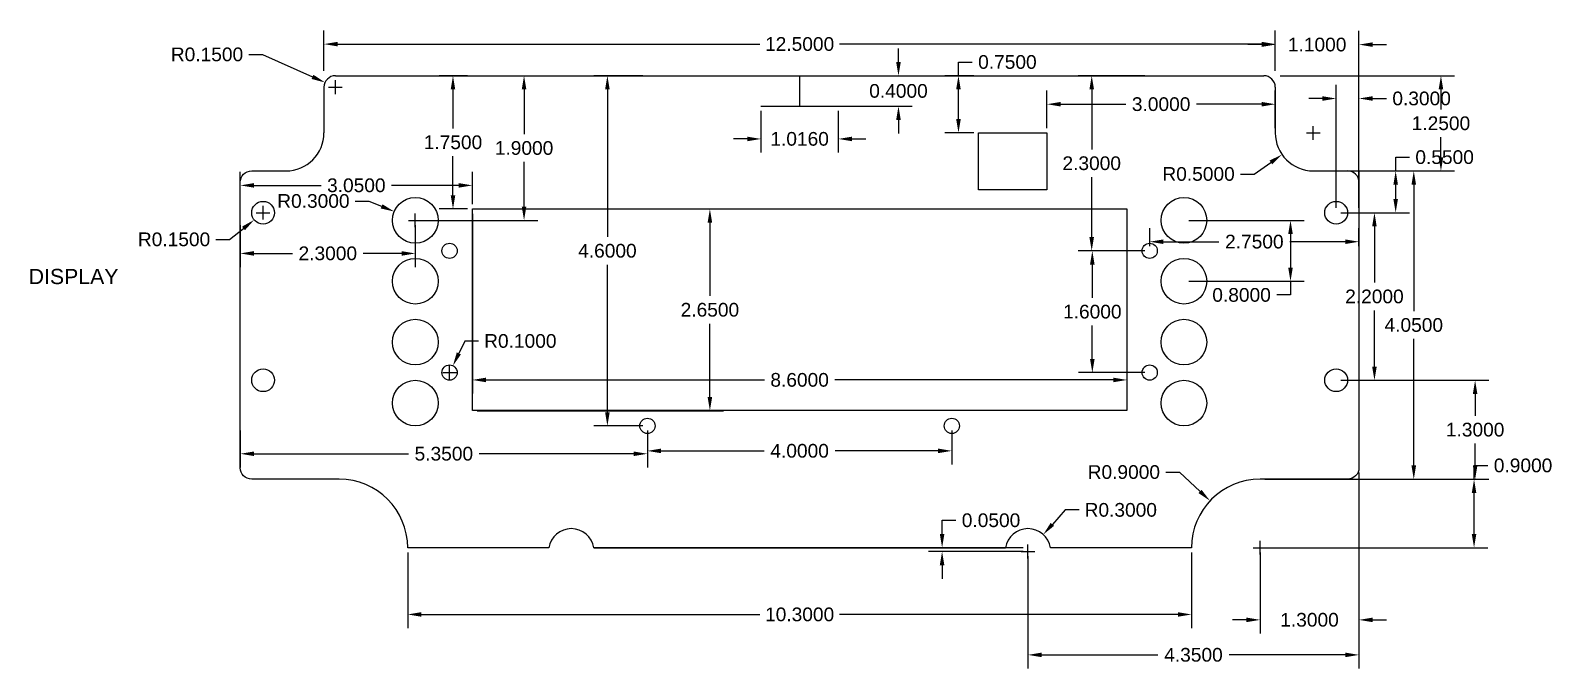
# Model space of a CAD drawing. Header units: inches. Extents: x 4.2 to 70.2, y 12.2 to 51.1.
# Drawn here: x 4.25 to 24.24, y 42.75 to 51.13 of the extents above; entities that cross this region are included whole.
import ezdxf

# ---------------------------------------------------------------- set-up
doc = ezdxf.new("R2010")
doc.units = ezdxf.units.IN
doc.header["$MEASUREMENT"] = 0
doc.styles.get("Standard").update_dxf_attribs({"font": 'arial.ttf'})
doc.dimstyles.get("Standard").update_dxf_attribs({"dimtxt": 0.18, "dimasz": 0.18, "dimexe": 0.18, "dimexo": 0.0625, "dimgap": 0.09, "dimtad": 0, "dimtih": 1, "dimtoh": 1, "dimdec": 4, "dimzin": 0, "dimdsep": 46, "dimtxsty": 'Standard', "dimcen": 0.09, "dimadec": 0, "dimazin": 0, "dimtfac": 1, "dimtdec": 4, "dimtofl": 0, "dimtmove": 0, "dimatfit": 3, "dimfxl": 1, "dimtolj": 1, "dimtzin": 0, "dimarcsym": 0})

# ---------------------------------------------------------------- blocks, each defined once
blk = doc.blocks.new('*D1')
at = {"color": 0, "lineweight": -2, "transparency": 16777216}
for p, q in [((8.105, 50.6), (8.105, 51.133)), ((20.605, 50.6), (20.605, 51.133)), ((8.285, 50.953), (13.83, 50.953)), ((20.425, 50.953), (14.88, 50.953))]:
    blk.add_line(p, q, dxfattribs=at)
at = {"color": 0, "transparency": 16777216}
for points in [[(8.285, 50.983), (8.285, 50.923), (8.105, 50.953)], [(20.425, 50.983), (20.425, 50.923), (20.605, 50.953)]]:
    blk.add_solid(points, dxfattribs=at)
at = {"layer": 'Defpoints', "color": 0, "transparency": 16777216}
for p in [(8.105, 50.953), (8.105, 50.537), (20.605, 50.537)]:
    blk.add_point(p, dxfattribs=at)
at = {"color": 0, "transparency": 16777216, "insert": (14.355, 50.953), "char_height": 0.18, "attachment_point": 5}
blk.add_mtext('\\A1;12.5000', dxfattribs=at)
blk = doc.blocks.new('*D2')
at = {"color": 0, "lineweight": -2, "transparency": 16777216}
for p, q in [((20.605, 50.6), (20.605, 51.126)), ((21.705, 49.35), (21.705, 51.126)), ((20.425, 50.946), (20.245, 50.946)), ((21.885, 50.946), (22.065, 50.946))]:
    blk.add_line(p, q, dxfattribs=at)
at = {"color": 0, "transparency": 16777216}
for points in [[(20.425, 50.976), (20.425, 50.916), (20.605, 50.946)], [(21.885, 50.976), (21.885, 50.916), (21.705, 50.946)]]:
    blk.add_solid(points, dxfattribs=at)
at = {"layer": 'Defpoints', "color": 0, "transparency": 16777216}
for p in [(20.605, 50.946), (20.605, 50.537), (21.705, 49.287)]:
    blk.add_point(p, dxfattribs=at)
at = {"color": 0, "transparency": 16777216, "insert": (21.155, 50.946), "char_height": 0.18, "attachment_point": 5}
blk.add_mtext('\\A1;1.1000', dxfattribs=at)
blk = doc.blocks.new('*D3')
at = {"color": 0, "lineweight": -2, "transparency": 16777216}
for p, q in [((21.768, 49.287), (22.605, 49.287)), ((22.425, 49.107), (22.425, 47.444)), ((22.425, 45.417), (22.425, 47.08)), ((21.768, 45.237), (22.605, 45.237))]:
    blk.add_line(p, q, dxfattribs=at)
at = {"color": 0, "transparency": 16777216}
for points in [[(22.395, 49.107), (22.455, 49.107), (22.425, 49.287)], [(22.395, 45.417), (22.455, 45.417), (22.425, 45.237)]]:
    blk.add_solid(points, dxfattribs=at)
at = {"layer": 'Defpoints', "color": 0, "transparency": 16777216}
for p in [(21.705, 49.287), (21.705, 45.237), (22.425, 45.237)]:
    blk.add_point(p, dxfattribs=at)
at = {"color": 0, "transparency": 16777216, "insert": (22.425, 47.262), "char_height": 0.18, "attachment_point": 5}
blk.add_mtext('\\A1;4.0500', dxfattribs=at)
blk = doc.blocks.new('*D4')
at = {"color": 0, "lineweight": -2, "transparency": 16777216}
for p, q in [((20.668, 50.537), (22.962, 50.537)), ((22.782, 50.357), (22.782, 50.094)), ((22.782, 49.467), (22.782, 49.73)), ((21.768, 49.287), (22.962, 49.287))]:
    blk.add_line(p, q, dxfattribs=at)
at = {"color": 0, "transparency": 16777216}
for points in [[(22.752, 50.357), (22.812, 50.357), (22.782, 50.537)], [(22.752, 49.467), (22.812, 49.467), (22.782, 49.287)]]:
    blk.add_solid(points, dxfattribs=at)
at = {"layer": 'Defpoints', "color": 0, "transparency": 16777216}
for p in [(20.605, 50.537), (21.705, 49.287), (22.782, 49.287)]:
    blk.add_point(p, dxfattribs=at)
at = {"color": 0, "transparency": 16777216, "insert": (22.782, 49.912), "char_height": 0.18, "attachment_point": 5}
blk.add_mtext('\\A1;1.2500', dxfattribs=at)
blk = doc.blocks.new('*D5')
at = {"color": 0, "lineweight": -2, "transparency": 16777216}
for p, q in [((21.015, 49.787), (21.195, 49.787)), ((21.105, 49.697), (21.105, 49.877)), ((20.327, 49.246), (20.547, 49.399)), ((20.147, 49.246), (20.327, 49.246))]:
    blk.add_line(p, q, dxfattribs=at)
at = {"color": 0, "transparency": 16777216}
blk.add_solid([(20.53, 49.424), (20.564, 49.374), (20.695, 49.502)], dxfattribs=at)
at = {"layer": 'Defpoints', "color": 0, "transparency": 16777216}
for p in [(21.105, 49.787), (20.695, 49.502)]:
    blk.add_point(p, dxfattribs=at)
at = {"color": 0, "transparency": 16777216, "insert": (19.597, 49.246), "char_height": 0.18, "attachment_point": 5}
blk.add_mtext('\\A1;R0.5000', dxfattribs=at)
blk = doc.blocks.new('*D6')
at = {"color": 0, "lineweight": -2, "transparency": 16777216}
for p, q in [((21.405, 48.8), (21.405, 50.418)), ((21.705, 48.8), (21.705, 50.418)), ((21.225, 50.238), (21.045, 50.238)), ((21.885, 50.238), (22.065, 50.238))]:
    blk.add_line(p, q, dxfattribs=at)
at = {"color": 0, "transparency": 16777216}
for points in [[(21.225, 50.268), (21.225, 50.208), (21.405, 50.238)], [(21.885, 50.268), (21.885, 50.208), (21.705, 50.238)]]:
    blk.add_solid(points, dxfattribs=at)
at = {"layer": 'Defpoints', "color": 0, "transparency": 16777216}
for p in [(21.705, 50.238), (21.405, 48.737), (21.705, 48.737)]:
    blk.add_point(p, dxfattribs=at)
at = {"color": 0, "transparency": 16777216, "insert": (22.528, 50.238), "char_height": 0.18, "attachment_point": 5}
blk.add_mtext('\\A1;0.3000', dxfattribs=at)
blk = doc.blocks.new('*D7')
at = {"color": 0, "lineweight": -2, "transparency": 16777216}
for p, q in [((22.187, 49.287), (22.187, 49.467)), ((22.187, 49.467), (22.367, 49.467)), ((21.468, 49.287), (22.367, 49.287)), ((22.187, 48.917), (22.187, 49.107)), ((21.468, 48.737), (22.367, 48.737))]:
    blk.add_line(p, q, dxfattribs=at)
at = {"color": 0, "transparency": 16777216}
for points in [[(22.157, 49.107), (22.217, 49.107), (22.187, 49.287)], [(22.157, 48.917), (22.217, 48.917), (22.187, 48.737)]]:
    blk.add_solid(points, dxfattribs=at)
at = {"layer": 'Defpoints', "color": 0, "transparency": 16777216}
for p in [(21.405, 49.287), (22.187, 49.287), (21.405, 48.737)]:
    blk.add_point(p, dxfattribs=at)
at = {"color": 0, "transparency": 16777216, "insert": (22.83, 49.467), "char_height": 0.18, "attachment_point": 5}
blk.add_mtext('\\A1;0.5500', dxfattribs=at)
blk = doc.blocks.new('*D8')
at = {"color": 0, "lineweight": -2, "transparency": 16777216}
for p, q in [((21.468, 46.537), (23.411, 46.537)), ((23.231, 46.357), (23.231, 46.069)), ((23.231, 45.417), (23.231, 45.705)), ((21.468, 45.237), (23.411, 45.237))]:
    blk.add_line(p, q, dxfattribs=at)
at = {"color": 0, "transparency": 16777216}
for points in [[(23.201, 46.357), (23.261, 46.357), (23.231, 46.537)], [(23.201, 45.417), (23.261, 45.417), (23.231, 45.237)]]:
    blk.add_solid(points, dxfattribs=at)
at = {"layer": 'Defpoints', "color": 0, "transparency": 16777216}
for p in [(21.405, 46.537), (21.405, 45.237), (23.231, 45.237)]:
    blk.add_point(p, dxfattribs=at)
at = {"color": 0, "transparency": 16777216, "insert": (23.231, 45.887), "char_height": 0.18, "attachment_point": 5}
blk.add_mtext('\\A1;1.3000', dxfattribs=at)
blk = doc.blocks.new('*D9')
at = {"color": 0, "lineweight": -2, "transparency": 16777216}
for p, q in [((21.468, 48.737), (22.088, 48.737)), ((21.908, 48.557), (21.908, 47.819)), ((21.908, 46.717), (21.908, 47.455)), ((21.468, 46.537), (22.088, 46.537))]:
    blk.add_line(p, q, dxfattribs=at)
at = {"color": 0, "transparency": 16777216}
for points in [[(21.878, 48.557), (21.938, 48.557), (21.908, 48.737)], [(21.878, 46.717), (21.938, 46.717), (21.908, 46.537)]]:
    blk.add_solid(points, dxfattribs=at)
at = {"layer": 'Defpoints', "color": 0, "transparency": 16777216}
for p in [(21.405, 48.737), (21.405, 46.537), (21.908, 46.537)]:
    blk.add_point(p, dxfattribs=at)
at = {"color": 0, "transparency": 16777216, "insert": (21.908, 47.637), "char_height": 0.18, "attachment_point": 5}
blk.add_mtext('\\A1;2.2000', dxfattribs=at)
blk = doc.blocks.new('*D10')
at = {"color": 0, "lineweight": -2, "transparency": 16777216}
for p, q in [((19.468, 48.637), (20.985, 48.637)), ((20.805, 48.457), (20.805, 48.017)), ((19.468, 47.837), (20.985, 47.837)), ((20.805, 47.837), (20.805, 47.657)), ((20.805, 47.657), (20.625, 47.657))]:
    blk.add_line(p, q, dxfattribs=at)
at = {"color": 0, "transparency": 16777216}
for points in [[(20.775, 48.457), (20.835, 48.457), (20.805, 48.637)], [(20.775, 48.017), (20.835, 48.017), (20.805, 47.837)]]:
    blk.add_solid(points, dxfattribs=at)
at = {"layer": 'Defpoints', "color": 0, "transparency": 16777216}
for p in [(19.405, 48.637), (19.405, 47.837), (20.805, 47.837)]:
    blk.add_point(p, dxfattribs=at)
at = {"color": 0, "transparency": 16777216, "insert": (20.162, 47.657), "char_height": 0.18, "attachment_point": 5}
blk.add_mtext('\\A1;0.8000', dxfattribs=at)
blk = doc.blocks.new('*D11')
at = {"color": 0, "lineweight": -2, "transparency": 16777216}
for p, q in [((18.893, 48.237), (18.021, 48.237)), ((18.201, 48.057), (18.201, 47.619)), ((18.201, 46.817), (18.201, 47.255)), ((18.893, 46.637), (18.021, 46.637))]:
    blk.add_line(p, q, dxfattribs=at)
at = {"color": 0, "transparency": 16777216}
for points in [[(18.171, 48.057), (18.231, 48.057), (18.201, 48.237)], [(18.171, 46.817), (18.231, 46.817), (18.201, 46.637)]]:
    blk.add_solid(points, dxfattribs=at)
at = {"layer": 'Defpoints', "color": 0, "transparency": 16777216}
for p in [(18.201, 48.237), (18.955, 48.237), (18.955, 46.637)]:
    blk.add_point(p, dxfattribs=at)
at = {"color": 0, "transparency": 16777216, "insert": (18.201, 47.437), "char_height": 0.18, "attachment_point": 5}
blk.add_mtext('\\A1;1.6000', dxfattribs=at)
blk = doc.blocks.new('*D12')
at = {"color": 0, "lineweight": -2, "transparency": 16777216}
for p, q in [((18.893, 50.537), (18.013, 50.537)), ((18.193, 50.357), (18.193, 49.569)), ((18.193, 48.417), (18.193, 49.205)), ((18.893, 48.237), (18.013, 48.237))]:
    blk.add_line(p, q, dxfattribs=at)
at = {"color": 0, "transparency": 16777216}
for points in [[(18.163, 50.357), (18.223, 50.357), (18.193, 50.537)], [(18.163, 48.417), (18.223, 48.417), (18.193, 48.237)]]:
    blk.add_solid(points, dxfattribs=at)
at = {"layer": 'Defpoints', "color": 0, "transparency": 16777216}
for p in [(18.193, 50.537), (18.955, 50.537), (18.955, 48.237)]:
    blk.add_point(p, dxfattribs=at)
at = {"color": 0, "transparency": 16777216, "insert": (18.193, 49.387), "char_height": 0.18, "attachment_point": 5}
blk.add_mtext('\\A1;2.3000', dxfattribs=at)
blk = doc.blocks.new('*D13')
at = {"color": 0, "lineweight": -2, "transparency": 16777216}
for p, q in [((18.955, 48.3), (18.955, 48.537)), ((21.705, 48.3), (21.705, 48.537)), ((19.135, 48.357), (19.865, 48.357)), ((21.525, 48.357), (20.795, 48.357))]:
    blk.add_line(p, q, dxfattribs=at)
at = {"color": 0, "transparency": 16777216}
for points in [[(19.135, 48.387), (19.135, 48.327), (18.955, 48.357)], [(21.525, 48.387), (21.525, 48.327), (21.705, 48.357)]]:
    blk.add_solid(points, dxfattribs=at)
at = {"layer": 'Defpoints', "color": 0, "transparency": 16777216}
for p in [(18.955, 48.237), (21.705, 48.357), (21.705, 48.237)]:
    blk.add_point(p, dxfattribs=at)
at = {"color": 0, "transparency": 16777216, "insert": (20.33, 48.357), "char_height": 0.18, "attachment_point": 5}
blk.add_mtext('\\A1;2.7500', dxfattribs=at)
blk = doc.blocks.new('*D14')
at = {"color": 0, "lineweight": -2, "transparency": 16777216}
for p, q in [((9.993, 50.537), (9.62, 50.537)), ((9.8, 50.357), (9.8, 49.844)), ((9.8, 48.967), (9.8, 49.48)), ((9.993, 48.787), (9.62, 48.787))]:
    blk.add_line(p, q, dxfattribs=at)
at = {"color": 0, "transparency": 16777216}
for points in [[(9.77, 50.357), (9.83, 50.357), (9.8, 50.537)], [(9.77, 48.967), (9.83, 48.967), (9.8, 48.787)]]:
    blk.add_solid(points, dxfattribs=at)
at = {"layer": 'Defpoints', "color": 0, "transparency": 16777216}
for p in [(9.8, 50.537), (10.055, 50.537), (10.055, 48.787)]:
    blk.add_point(p, dxfattribs=at)
at = {"color": 0, "transparency": 16777216, "insert": (9.8, 49.662), "char_height": 0.18, "attachment_point": 5}
blk.add_mtext('\\A1;1.7500', dxfattribs=at)
blk = doc.blocks.new('*D15')
at = {"color": 0, "lineweight": -2, "transparency": 16777216}
for p, q in [((7.005, 48.85), (7.005, 49.277)), ((10.055, 48.85), (10.055, 49.277)), ((7.185, 49.097), (8.067, 49.097)), ((9.875, 49.097), (8.993, 49.097))]:
    blk.add_line(p, q, dxfattribs=at)
at = {"color": 0, "transparency": 16777216}
for points in [[(7.185, 49.127), (7.185, 49.067), (7.005, 49.097)], [(9.875, 49.127), (9.875, 49.067), (10.055, 49.097)]]:
    blk.add_solid(points, dxfattribs=at)
at = {"layer": 'Defpoints', "color": 0, "transparency": 16777216}
for p in [(7.005, 49.097), (7.005, 48.787), (10.055, 48.787)]:
    blk.add_point(p, dxfattribs=at)
at = {"color": 0, "transparency": 16777216, "insert": (8.53, 49.097), "char_height": 0.18, "attachment_point": 5}
blk.add_mtext('\\A1;3.0500', dxfattribs=at)
blk = doc.blocks.new('*D16')
at = {"color": 0, "lineweight": -2, "transparency": 16777216}
for p, q in [((7.117, 50.817), (7.297, 50.817)), ((7.297, 50.817), (7.954, 50.522)), ((8.165, 50.387), (8.345, 50.387)), ((8.255, 50.297), (8.255, 50.477))]:
    blk.add_line(p, q, dxfattribs=at)
at = {"color": 0, "transparency": 16777216}
blk.add_solid([(7.966, 50.55), (7.942, 50.495), (8.118, 50.449)], dxfattribs=at)
at = {"layer": 'Defpoints', "color": 0, "transparency": 16777216}
for p in [(8.118, 50.449), (8.255, 50.387)]:
    blk.add_point(p, dxfattribs=at)
at = {"color": 0, "transparency": 16777216, "insert": (6.568, 50.817), "char_height": 0.18, "attachment_point": 5}
blk.add_mtext('\\A1;R0.1500', dxfattribs=at)
blk = doc.blocks.new('*D17')
at = {"color": 0, "lineweight": -2, "transparency": 16777216}
for p, q in [((12.355, 45.875), (12.355, 45.429)), ((16.355, 45.875), (16.355, 45.429)), ((12.535, 45.609), (13.888, 45.609)), ((16.175, 45.609), (14.822, 45.609))]:
    blk.add_line(p, q, dxfattribs=at)
at = {"color": 0, "transparency": 16777216}
for points in [[(12.535, 45.639), (12.535, 45.579), (12.355, 45.609)], [(16.175, 45.639), (16.175, 45.579), (16.355, 45.609)]]:
    blk.add_solid(points, dxfattribs=at)
at = {"layer": 'Defpoints', "color": 0, "transparency": 16777216}
for p in [(12.355, 45.937), (16.355, 45.937), (16.355, 45.609)]:
    blk.add_point(p, dxfattribs=at)
at = {"color": 0, "transparency": 16777216, "insert": (14.355, 45.609), "char_height": 0.18, "attachment_point": 5}
blk.add_mtext('\\A1;4.0000', dxfattribs=at)
blk = doc.blocks.new('*D18')
at = {"color": 0, "lineweight": -2, "transparency": 16777216}
for p, q in [((12.293, 50.537), (11.649, 50.537)), ((11.829, 50.357), (11.829, 48.419)), ((11.829, 46.117), (11.829, 48.055)), ((12.293, 45.937), (11.649, 45.937))]:
    blk.add_line(p, q, dxfattribs=at)
at = {"color": 0, "transparency": 16777216}
for points in [[(11.799, 50.357), (11.859, 50.357), (11.829, 50.537)], [(11.799, 46.117), (11.859, 46.117), (11.829, 45.937)]]:
    blk.add_solid(points, dxfattribs=at)
at = {"layer": 'Defpoints', "color": 0, "transparency": 16777216}
for p in [(11.829, 50.537), (12.355, 50.537), (12.355, 45.937)]:
    blk.add_point(p, dxfattribs=at)
at = {"color": 0, "transparency": 16777216, "insert": (11.829, 48.237), "char_height": 0.18, "attachment_point": 5}
blk.add_mtext('\\A1;4.6000', dxfattribs=at)
blk = doc.blocks.new('*D19')
at = {"color": 0, "lineweight": -2, "transparency": 16777216}
for p, q in [((7.005, 45.875), (7.005, 45.391)), ((12.355, 45.875), (12.355, 45.391)), ((7.185, 45.571), (9.217, 45.571)), ((12.175, 45.571), (10.143, 45.571))]:
    blk.add_line(p, q, dxfattribs=at)
at = {"color": 0, "transparency": 16777216}
for points in [[(7.185, 45.601), (7.185, 45.541), (7.005, 45.571)], [(12.175, 45.601), (12.175, 45.541), (12.355, 45.571)]]:
    blk.add_solid(points, dxfattribs=at)
at = {"layer": 'Defpoints', "color": 0, "transparency": 16777216}
for p in [(7.005, 45.937), (12.355, 45.937), (7.005, 45.571)]:
    blk.add_point(p, dxfattribs=at)
at = {"color": 0, "transparency": 16777216, "insert": (9.68, 45.571), "char_height": 0.18, "attachment_point": 5}
blk.add_mtext('\\A1;5.3500', dxfattribs=at)
blk = doc.blocks.new('*D20')
at = {"color": 0, "lineweight": -2, "transparency": 16777216}
for p, q in [((15.654, 50.717), (15.654, 50.897)), ((14.418, 50.537), (15.834, 50.537)), ((14.418, 50.137), (15.834, 50.137)), ((15.654, 49.957), (15.654, 49.777))]:
    blk.add_line(p, q, dxfattribs=at)
at = {"color": 0, "transparency": 16777216}
for points in [[(15.624, 50.717), (15.684, 50.717), (15.654, 50.537)], [(15.624, 49.957), (15.684, 49.957), (15.654, 50.137)]]:
    blk.add_solid(points, dxfattribs=at)
at = {"layer": 'Defpoints', "color": 0, "transparency": 16777216}
for p in [(14.355, 50.537), (15.654, 50.537), (14.355, 50.137)]:
    blk.add_point(p, dxfattribs=at)
at = {"color": 0, "transparency": 16777216, "insert": (15.654, 50.337), "char_height": 0.18, "attachment_point": 5}
blk.add_mtext('\\A1;0.4000', dxfattribs=at)
blk = doc.blocks.new('*D21')
at = {"color": 0, "lineweight": -2, "transparency": 16777216}
for p, q in [((13.847, 50.075), (13.847, 49.527)), ((14.863, 50.075), (14.863, 49.527)), ((13.667, 49.707), (13.487, 49.707)), ((15.043, 49.707), (15.223, 49.707))]:
    blk.add_line(p, q, dxfattribs=at)
at = {"color": 0, "transparency": 16777216}
for points in [[(13.667, 49.737), (13.667, 49.677), (13.847, 49.707)], [(15.043, 49.737), (15.043, 49.677), (14.863, 49.707)]]:
    blk.add_solid(points, dxfattribs=at)
at = {"layer": 'Defpoints', "color": 0, "transparency": 16777216}
for p in [(13.847, 50.137), (14.863, 50.137), (13.847, 49.707)]:
    blk.add_point(p, dxfattribs=at)
at = {"color": 0, "transparency": 16777216, "insert": (14.355, 49.707), "char_height": 0.18, "attachment_point": 5}
blk.add_mtext('\\A1;1.0160', dxfattribs=at)
blk = doc.blocks.new('*D22')
at = {"color": 0, "lineweight": -2, "transparency": 16777216}
for p, q in [((16.442, 50.537), (16.442, 50.717)), ((16.442, 50.717), (16.622, 50.717)), ((16.643, 50.537), (16.262, 50.537)), ((16.442, 49.967), (16.442, 50.357)), ((16.643, 49.787), (16.262, 49.787))]:
    blk.add_line(p, q, dxfattribs=at)
at = {"color": 0, "transparency": 16777216}
for points in [[(16.412, 50.357), (16.472, 50.357), (16.442, 50.537)], [(16.412, 49.967), (16.472, 49.967), (16.442, 49.787)]]:
    blk.add_solid(points, dxfattribs=at)
at = {"layer": 'Defpoints', "color": 0, "transparency": 16777216}
for p in [(16.442, 50.537), (16.705, 50.537), (16.705, 49.787)]:
    blk.add_point(p, dxfattribs=at)
at = {"color": 0, "transparency": 16777216, "insert": (17.085, 50.717), "char_height": 0.18, "attachment_point": 5}
blk.add_mtext('\\A1;0.7500', dxfattribs=at)
blk = doc.blocks.new('*D23')
at = {"color": 0, "lineweight": -2, "transparency": 16777216}
for p, q in [((17.605, 49.85), (17.605, 50.343)), ((20.605, 49.85), (20.605, 50.343)), ((17.785, 50.163), (18.642, 50.163)), ((20.425, 50.163), (19.568, 50.163))]:
    blk.add_line(p, q, dxfattribs=at)
at = {"color": 0, "transparency": 16777216}
for points in [[(17.785, 50.193), (17.785, 50.133), (17.605, 50.163)], [(20.425, 50.193), (20.425, 50.133), (20.605, 50.163)]]:
    blk.add_solid(points, dxfattribs=at)
at = {"layer": 'Defpoints', "color": 0, "transparency": 16777216}
for p in [(20.605, 50.163), (17.605, 49.787), (20.605, 49.787)]:
    blk.add_point(p, dxfattribs=at)
at = {"color": 0, "transparency": 16777216, "insert": (19.105, 50.163), "char_height": 0.18, "attachment_point": 5}
blk.add_mtext('\\A1;3.0000', dxfattribs=at)
blk = doc.blocks.new('*D24')
at = {"color": 0, "lineweight": -2, "transparency": 16777216}
for p, q in [((7.005, 48.575), (7.005, 48.023)), ((9.305, 48.575), (9.305, 48.023)), ((7.185, 48.203), (7.69, 48.203)), ((9.125, 48.203), (8.62, 48.203))]:
    blk.add_line(p, q, dxfattribs=at)
at = {"color": 0, "transparency": 16777216}
for points in [[(7.185, 48.233), (7.185, 48.173), (7.005, 48.203)], [(9.125, 48.233), (9.125, 48.173), (9.305, 48.203)]]:
    blk.add_solid(points, dxfattribs=at)
at = {"layer": 'Defpoints', "color": 0, "transparency": 16777216}
for p in [(7.005, 48.637), (9.305, 48.637), (7.005, 48.203)]:
    blk.add_point(p, dxfattribs=at)
at = {"color": 0, "transparency": 16777216, "insert": (8.155, 48.203), "char_height": 0.18, "attachment_point": 5}
blk.add_mtext('\\A1;2.3000', dxfattribs=at)
blk = doc.blocks.new('*D25')
at = {"color": 0, "lineweight": -2, "transparency": 16777216}
for p, q in [((9.368, 50.537), (10.914, 50.537)), ((10.734, 50.357), (10.734, 49.769)), ((10.734, 48.817), (10.734, 49.405)), ((9.368, 48.637), (10.914, 48.637))]:
    blk.add_line(p, q, dxfattribs=at)
at = {"color": 0, "transparency": 16777216}
for points in [[(10.704, 50.357), (10.764, 50.357), (10.734, 50.537)], [(10.704, 48.817), (10.764, 48.817), (10.734, 48.637)]]:
    blk.add_solid(points, dxfattribs=at)
at = {"layer": 'Defpoints', "color": 0, "transparency": 16777216}
for p in [(9.305, 50.537), (10.734, 50.537), (9.305, 48.637)]:
    blk.add_point(p, dxfattribs=at)
at = {"color": 0, "transparency": 16777216, "insert": (10.734, 49.587), "char_height": 0.18, "attachment_point": 5}
blk.add_mtext('\\A1;1.9000', dxfattribs=at)
blk = doc.blocks.new('*D26')
at = {"color": 0, "lineweight": -2, "transparency": 16777216}
for p, q in [((10.055, 48.725), (10.055, 46.361)), ((18.655, 48.725), (18.655, 46.361)), ((10.235, 46.541), (13.892, 46.541)), ((18.475, 46.541), (14.819, 46.541))]:
    blk.add_line(p, q, dxfattribs=at)
at = {"color": 0, "transparency": 16777216}
for points in [[(10.235, 46.571), (10.235, 46.511), (10.055, 46.541)], [(18.475, 46.571), (18.475, 46.511), (18.655, 46.541)]]:
    blk.add_solid(points, dxfattribs=at)
at = {"layer": 'Defpoints', "color": 0, "transparency": 16777216}
for p in [(10.055, 48.787), (18.655, 48.787), (10.055, 46.541)]:
    blk.add_point(p, dxfattribs=at)
at = {"color": 0, "transparency": 16777216, "insert": (14.355, 46.541), "char_height": 0.18, "attachment_point": 5}
blk.add_mtext('\\A1;8.6000', dxfattribs=at)
blk = doc.blocks.new('*D27')
at = {"color": 0, "lineweight": -2, "transparency": 16777216}
for p, q in [((10.118, 48.787), (13.356, 48.787)), ((13.176, 48.607), (13.176, 47.644)), ((13.176, 46.317), (13.176, 47.28)), ((10.118, 46.137), (13.356, 46.137))]:
    blk.add_line(p, q, dxfattribs=at)
at = {"color": 0, "transparency": 16777216}
for points in [[(13.146, 48.607), (13.206, 48.607), (13.176, 48.787)], [(13.146, 46.317), (13.206, 46.317), (13.176, 46.137)]]:
    blk.add_solid(points, dxfattribs=at)
at = {"layer": 'Defpoints', "color": 0, "transparency": 16777216}
for p in [(10.055, 48.787), (10.055, 46.137), (13.176, 46.137)]:
    blk.add_point(p, dxfattribs=at)
at = {"color": 0, "transparency": 16777216, "insert": (13.176, 47.462), "char_height": 0.18, "attachment_point": 5}
blk.add_mtext('\\A1;2.6500', dxfattribs=at)
blk = doc.blocks.new('*D28')
at = {"color": 0, "lineweight": -2, "transparency": 16777216}
for p, q in [((9.205, 44.275), (9.205, 43.28)), ((19.505, 44.275), (19.505, 43.28)), ((9.385, 43.46), (13.83, 43.46)), ((19.325, 43.46), (14.88, 43.46))]:
    blk.add_line(p, q, dxfattribs=at)
at = {"color": 0, "transparency": 16777216}
for points in [[(9.385, 43.49), (9.385, 43.43), (9.205, 43.46)], [(19.325, 43.49), (19.325, 43.43), (19.505, 43.46)]]:
    blk.add_solid(points, dxfattribs=at)
at = {"layer": 'Defpoints', "color": 0, "transparency": 16777216}
for p in [(9.205, 44.337), (19.505, 44.337), (19.505, 43.46)]:
    blk.add_point(p, dxfattribs=at)
at = {"color": 0, "transparency": 16777216, "insert": (14.355, 43.46), "char_height": 0.18, "attachment_point": 5}
blk.add_mtext('\\A1;10.3000', dxfattribs=at)
blk = doc.blocks.new('*D29')
at = {"color": 0, "lineweight": -2, "transparency": 16777216}
for p, q in [((19.165, 45.33), (19.345, 45.33)), ((19.345, 45.33), (19.617, 45.076)), ((20.405, 44.247), (20.405, 44.427)), ((20.315, 44.337), (20.495, 44.337))]:
    blk.add_line(p, q, dxfattribs=at)
at = {"color": 0, "transparency": 16777216}
blk.add_solid([(19.637, 45.097), (19.596, 45.054), (19.748, 44.953)], dxfattribs=at)
at = {"layer": 'Defpoints', "color": 0, "transparency": 16777216}
for p in [(19.748, 44.953), (20.405, 44.337)]:
    blk.add_point(p, dxfattribs=at)
at = {"color": 0, "transparency": 16777216, "insert": (18.615, 45.33), "char_height": 0.18, "attachment_point": 5}
blk.add_mtext('\\A1;R0.9000', dxfattribs=at)
blk = doc.blocks.new('*D30')
at = {"color": 0, "lineweight": -2, "transparency": 16777216}
for p, q in [((21.705, 45.325), (21.705, 43.209)), ((20.405, 44.275), (20.405, 43.209)), ((20.225, 43.389), (20.045, 43.389)), ((21.885, 43.389), (22.065, 43.389))]:
    blk.add_line(p, q, dxfattribs=at)
at = {"color": 0, "transparency": 16777216}
for points in [[(20.225, 43.419), (20.225, 43.359), (20.405, 43.389)], [(21.885, 43.419), (21.885, 43.359), (21.705, 43.389)]]:
    blk.add_solid(points, dxfattribs=at)
at = {"layer": 'Defpoints', "color": 0, "transparency": 16777216}
for p in [(21.705, 45.387), (20.405, 44.337), (21.705, 43.389)]:
    blk.add_point(p, dxfattribs=at)
at = {"color": 0, "transparency": 16777216, "insert": (21.055, 43.389), "char_height": 0.18, "attachment_point": 5}
blk.add_mtext('\\A1;1.3000', dxfattribs=at)
blk = doc.blocks.new('*D31')
at = {"color": 0, "lineweight": -2, "transparency": 16777216}
for p, q in [((23.217, 45.237), (23.217, 45.417)), ((23.217, 45.417), (23.397, 45.417)), ((20.468, 45.237), (23.397, 45.237)), ((23.217, 44.517), (23.217, 45.057)), ((20.468, 44.337), (23.397, 44.337))]:
    blk.add_line(p, q, dxfattribs=at)
at = {"color": 0, "transparency": 16777216}
for points in [[(23.187, 45.057), (23.247, 45.057), (23.217, 45.237)], [(23.187, 44.517), (23.247, 44.517), (23.217, 44.337)]]:
    blk.add_solid(points, dxfattribs=at)
at = {"layer": 'Defpoints', "color": 0, "transparency": 16777216}
for p in [(20.405, 45.237), (23.217, 45.237), (20.405, 44.337)]:
    blk.add_point(p, dxfattribs=at)
at = {"color": 0, "transparency": 16777216, "insert": (23.861, 45.417), "char_height": 0.18, "attachment_point": 5}
blk.add_mtext('\\A1;0.9000', dxfattribs=at)
blk = doc.blocks.new('*D32')
at = {"color": 0, "lineweight": -2, "transparency": 16777216}
for p, q in [((17.846, 44.833), (17.676, 44.644)), ((18.026, 44.833), (17.846, 44.833)), ((17.355, 44.197), (17.355, 44.377)), ((17.265, 44.287), (17.445, 44.287))]:
    blk.add_line(p, q, dxfattribs=at)
at = {"color": 0, "transparency": 16777216}
blk.add_solid([(17.654, 44.664), (17.698, 44.624), (17.556, 44.51)], dxfattribs=at)
at = {"layer": 'Defpoints', "color": 0, "transparency": 16777216}
for p in [(17.556, 44.51), (17.355, 44.287)]:
    blk.add_point(p, dxfattribs=at)
at = {"color": 0, "transparency": 16777216, "insert": (18.575, 44.833), "char_height": 0.18, "attachment_point": 5}
blk.add_mtext('\\A1;R0.3000', dxfattribs=at)
blk = doc.blocks.new('*D33')
at = {"color": 0, "lineweight": -2, "transparency": 16777216}
for p, q in [((16.227, 44.517), (16.227, 44.697)), ((16.227, 44.697), (16.407, 44.697)), ((17.293, 44.337), (16.047, 44.337)), ((17.293, 44.287), (16.047, 44.287)), ((16.227, 44.107), (16.227, 43.927))]:
    blk.add_line(p, q, dxfattribs=at)
at = {"color": 0, "transparency": 16777216}
for points in [[(16.197, 44.517), (16.257, 44.517), (16.227, 44.337)], [(16.197, 44.107), (16.257, 44.107), (16.227, 44.287)]]:
    blk.add_solid(points, dxfattribs=at)
at = {"layer": 'Defpoints', "color": 0, "transparency": 16777216}
for p in [(16.227, 44.337), (17.355, 44.337), (17.355, 44.287)]:
    blk.add_point(p, dxfattribs=at)
at = {"color": 0, "transparency": 16777216, "insert": (16.87, 44.697), "char_height": 0.18, "attachment_point": 5}
blk.add_mtext('\\A1;0.0500', dxfattribs=at)
blk = doc.blocks.new('*D34')
at = {"color": 0, "lineweight": -2, "transparency": 16777216}
for p, q in [((21.705, 45.325), (21.705, 42.749)), ((17.355, 44.225), (17.355, 42.749)), ((17.535, 42.929), (19.063, 42.929)), ((21.525, 42.929), (19.997, 42.929))]:
    blk.add_line(p, q, dxfattribs=at)
at = {"color": 0, "transparency": 16777216}
for points in [[(17.535, 42.959), (17.535, 42.899), (17.355, 42.929)], [(21.525, 42.959), (21.525, 42.899), (21.705, 42.929)]]:
    blk.add_solid(points, dxfattribs=at)
at = {"layer": 'Defpoints', "color": 0, "transparency": 16777216}
for p in [(21.705, 45.387), (17.355, 44.287), (21.705, 42.929)]:
    blk.add_point(p, dxfattribs=at)
at = {"color": 0, "transparency": 16777216, "insert": (19.53, 42.929), "char_height": 0.18, "attachment_point": 5}
blk.add_mtext('\\A1;4.3500', dxfattribs=at)
blk = doc.blocks.new('*D35')
at = {"color": 0, "lineweight": -2, "transparency": 16777216}
for p, q in [((7.305, 48.647), (7.305, 48.827)), ((7.215, 48.737), (7.395, 48.737)), ((6.684, 48.387), (6.864, 48.387)), ((6.864, 48.387), (7.047, 48.532))]:
    blk.add_line(p, q, dxfattribs=at)
at = {"color": 0, "transparency": 16777216}
blk.add_solid([(7.028, 48.555), (7.066, 48.508), (7.188, 48.644)], dxfattribs=at)
at = {"layer": 'Defpoints', "color": 0, "transparency": 16777216}
for p in [(7.188, 48.644), (7.305, 48.737)]:
    blk.add_point(p, dxfattribs=at)
at = {"color": 0, "transparency": 16777216, "insert": (6.135, 48.387), "char_height": 0.18, "attachment_point": 5}
blk.add_mtext('\\A1;R0.1500', dxfattribs=at)
blk = doc.blocks.new('*D36')
at = {"color": 0, "lineweight": -2, "transparency": 16777216}
for p, q in [((8.516, 48.891), (8.696, 48.891)), ((8.696, 48.891), (8.862, 48.822)), ((9.215, 48.637), (9.395, 48.637)), ((9.305, 48.547), (9.305, 48.727))]:
    blk.add_line(p, q, dxfattribs=at)
at = {"color": 0, "transparency": 16777216}
blk.add_solid([(8.873, 48.849), (8.85, 48.794), (9.028, 48.753)], dxfattribs=at)
at = {"layer": 'Defpoints', "color": 0, "transparency": 16777216}
for p in [(9.028, 48.753), (9.305, 48.637)]:
    blk.add_point(p, dxfattribs=at)
at = {"color": 0, "transparency": 16777216, "insert": (7.966, 48.891), "char_height": 0.18, "attachment_point": 5}
blk.add_mtext('\\A1;R0.3000', dxfattribs=at)
blk = doc.blocks.new('*D37')
at = {"color": 0, "lineweight": -2, "transparency": 16777216}
for p, q in [((9.955, 47.052), (9.877, 46.889)), ((10.135, 47.052), (9.955, 47.052)), ((9.665, 46.637), (9.845, 46.637)), ((9.755, 46.547), (9.755, 46.727))]:
    blk.add_line(p, q, dxfattribs=at)
at = {"color": 0, "transparency": 16777216}
blk.add_solid([(9.85, 46.903), (9.904, 46.876), (9.799, 46.727)], dxfattribs=at)
at = {"layer": 'Defpoints', "color": 0, "transparency": 16777216}
for p in [(9.755, 46.637), (9.799, 46.727)]:
    blk.add_point(p, dxfattribs=at)
at = {"color": 0, "transparency": 16777216, "insert": (10.685, 47.052), "char_height": 0.18, "attachment_point": 5}
blk.add_mtext('\\A1;R0.1000', dxfattribs=at)

msp = doc.modelspace()

# ---------------------------------------------------------------- linework, layer by layer
for p, q in [((8.10511, 50.38734), (8.10511, 49.78734)), ((8.25511, 50.53734), (20.45511, 50.53734)), ((14.35511, 50.53734), (14.35511, 50.13734)), ((20.60511, 50.38734), (20.60511, 49.78734)), ((13.84711, 50.13734), (14.86311, 50.13734)), ((21.10511, 49.28734), (21.55511, 49.28734)), ((21.55511, 49.28734), (21.70511, 49.28734)), ((21.70511, 49.28734), (21.70511, 49.13734)), ((21.70511, 49.13734), (21.70511, 48.23734)), ((21.70511, 48.23734), (21.70511, 46.63734)), ((21.55511, 45.23734), (21.70511, 45.23734)), ((11.65091, 44.33734), (17.05931, 44.33734))]:
    msp.add_line(p, q)
for points in [[(16.70511, 49.78734), (17.60511, 49.78734), (17.60511, 49.03734), (16.70511, 49.03734)], [(10.05511, 48.78734), (18.65511, 48.78734), (18.65511, 46.13734), (10.05511, 46.13734)]]:
    msp.add_lwpolyline(points, close=True)
for points in [[(8.30511, 45.23734), (7.15511, 45.23734, -0.41421356), (7.00511, 45.38734), (7.00511, 49.13734, -0.41421356), (7.15511, 49.28734), (7.60511, 49.28734)], [(21.70511, 49.13734), (21.70511, 45.38734, -0.41421356), (21.55511, 45.23734), (20.40511, 45.23734)]]:
    msp.add_lwpolyline(points, format="xyb")
for points in [[(11.05931, 44.33734), (9.20511, 44.33734)], [(17.05931, 44.33734), (11.65091, 44.33734)], [(19.50511, 44.33734), (17.65091, 44.33734)]]:
    msp.add_lwpolyline(points)
for centre, radius in [((7.30511, 48.73734), 0.15), ((9.30511, 48.63734), 0.3), ((19.40511, 48.63734), 0.3), ((21.40511, 48.73734), 0.15), ((9.75511, 48.23734), 0.1), ((18.95511, 48.23734), 0.1), ((9.30511, 47.83734), 0.3), ((19.40511, 47.83734), 0.3), ((9.30511, 47.03734), 0.3), ((19.40511, 47.03734), 0.3), ((7.30511, 46.53734), 0.15), ((9.75511, 46.63734), 0.1), ((18.95511, 46.63734), 0.1), ((21.40511, 46.53734), 0.15), ((9.30511, 46.23734), 0.3), ((19.40511, 46.23734), 0.3), ((12.35511, 45.93734), 0.1), ((16.35511, 45.93734), 0.1)]:
    msp.add_circle(centre, radius)
for centre, radius, start, end in [((8.25511, 50.38734), 0.15, 90, 180), ((20.45511, 50.38734), 0.15, 0, 90), ((7.60511, 49.78734), 0.5, 270, 0), ((21.10511, 49.78734), 0.5, 180, 270), ((21.55511, 49.13734), 0.15, 0, 90), ((8.30511, 44.33734), 0.9, 0, 90), ((20.40511, 44.33734), 0.9, 90, 180), ((11.35511, 44.28734), 0.3, 9.594068, 170.405932), ((17.35511, 44.28734), 0.3, 9.594068, 170.405932)]:
    msp.add_arc(centre, radius, start, end)

# ---------------------------------------------------------------- texts
at = {"insert": (4.22469, 48.00003), "char_height": 0.2, "attachment_point": 1}
msp.add_mtext_dynamic_manual_height_columns('DISPLAY', width=0.7601346, gutter_width=1, heights=[0], dxfattribs=at)

# ---------------------------------------------------------------- dimensions: what is measured, and where the dimension line sits
for base, p1, p2, picture, middle in [((8.10511, 50.95254), (20.60511, 50.53734), (8.10511, 50.53734), '*D1', (14.35511, 50.95254)), ((20.60511, 50.94571), (21.70511, 49.28734), (20.60511, 50.53734), '*D2', (21.15511, 50.94571)), ((21.70511, 50.23777), (21.40511, 48.73734), (21.70511, 48.73734), '*D6', (22.52843, 50.23777)), ((20.60511, 50.1635), (17.60511, 49.78734), (20.60511, 49.78734), '*D23', (19.10511, 50.1635)), ((13.84711, 49.7071), (14.86311, 50.13734), (13.84711, 50.13734), '*D21', (14.35511, 49.7071)), ((7.00511, 49.09729), (10.05511, 48.78734), (7.00511, 48.78734), '*D15', (8.53011, 49.09729)), ((10.05511, 46.54067), (18.65511, 48.78734), (10.05511, 48.78734), '*D26', (14.35511, 46.54067)), ((7.00511, 48.20347), (9.30511, 48.63734), (7.00511, 48.63734), '*D24', (8.15511, 48.20347)), ((21.70511, 48.35693), (18.95511, 48.23734), (21.70511, 48.23734), '*D13', (20.33011, 48.35693)), ((7.00511, 45.57062), (12.35511, 45.93734), (7.00511, 45.93734), '*D19', (9.68011, 45.57062)), ((16.35511, 45.60881), (12.35511, 45.93734), (16.35511, 45.93734), '*D17', (14.35511, 45.60881)), ((21.70511, 42.92922), (17.35511, 44.28734), (21.70511, 45.38734), '*D34', (19.53011, 42.92922)), ((21.70511, 43.38943), (20.40511, 44.33734), (21.70511, 45.38734), '*D30', (21.05511, 43.38943)), ((19.50511, 43.45962), (9.20511, 44.33734), (19.50511, 44.33734), '*D28', (14.35511, 43.45962))]:
    dim = msp.add_linear_dim(base=base, p1=p1, p2=p2, dimstyle='Standard')
    dim.commit()
    dim.dimension.update_dxf_attribs({"geometry": picture, "text_midpoint": middle})
for center, mpoint, picture, middle in [((8.25511, 50.38734), (8.11823, 50.44869), '*D16', (6.56798, 50.81656)), ((21.10511, 49.78734), (20.6946, 49.50188), '*D5', (19.59737, 49.24614)), ((7.30511, 48.73734), (7.18773, 48.64394), '*D35', (6.13481, 48.38654)), ((20.40511, 44.33734), (19.7482, 44.95253), '*D29', (18.6152, 45.33045)), ((17.35511, 44.28734), (17.55561, 44.51049), '*D32', (18.57519, 44.83338))]:
    dim = msp.add_radius_dim(center=center, mpoint=mpoint, dimstyle='Standard')
    dim.commit()
    dim.dimension.update_dxf_attribs({"geometry": picture, "text_midpoint": middle, "dimtype": 164})
for base, p1, p2, picture, middle in [((15.65399, 50.53734), (14.35511, 50.13734), (14.35511, 50.53734), '*D20', (15.65399, 50.33734)), ((16.44151, 50.53734), (16.70511, 49.78734), (16.70511, 50.53734), '*D22', (17.08484, 50.71734)), ((10.73365, 50.53734), (9.30511, 48.63734), (9.30511, 50.53734), '*D25', (10.73365, 49.58734)), ((9.8002, 50.53734), (10.05511, 48.78734), (10.05511, 50.53734), '*D14', (9.8002, 49.66234)), ((11.82906, 50.53734), (12.35511, 45.93734), (12.35511, 50.53734), '*D18', (11.82906, 48.23734)), ((18.1932, 50.53734), (18.95511, 48.23734), (18.95511, 50.53734), '*D12', (18.1932, 49.38734)), ((22.78189, 49.28734), (20.60511, 50.53734), (21.70511, 49.28734), '*D4', (22.78189, 49.91234)), ((22.18653, 49.28734), (21.40511, 48.73734), (21.40511, 49.28734), '*D7', (22.82985, 49.46734)), ((22.42545, 45.23734), (21.70511, 49.28734), (21.70511, 45.23734), '*D3', (22.42545, 47.26234)), ((13.17638, 46.13734), (10.05511, 48.78734), (10.05511, 46.13734), '*D27', (13.17638, 47.46234)), ((20.80532, 47.83734), (19.40511, 48.63734), (19.40511, 47.83734), '*D10', (20.16199, 47.65734)), ((21.90791, 46.53734), (21.40511, 48.73734), (21.40511, 46.53734), '*D9', (21.90791, 47.63734)), ((18.20085, 48.23734), (18.95511, 46.63734), (18.95511, 48.23734), '*D11', (18.20085, 47.43734)), ((23.23115, 45.23734), (21.40511, 46.53734), (21.40511, 45.23734), '*D8', (23.23115, 45.88734)), ((23.21747, 45.23734), (20.40511, 44.33734), (20.40511, 45.23734), '*D31', (23.86079, 45.41734)), ((16.22702, 44.33734), (17.35511, 44.28734), (17.35511, 44.33734), '*D33', (16.87035, 44.69734))]:
    dim = msp.add_linear_dim(base=base, p1=p1, p2=p2, angle=90, dimstyle='Standard')
    dim.commit()
    dim.dimension.update_dxf_attribs({"geometry": picture, "text_midpoint": middle})
for center, mpoint, picture, middle in [((9.30511, 48.63734), (9.02814, 48.7526), '*D36', (7.96631, 48.89091)), ((9.75511, 46.63734), (9.79858, 46.72739), '*D37', (10.68454, 47.05159))]:
    dim = msp.add_radius_dim(center=center, mpoint=mpoint, dimstyle='Standard')
    dim.commit()
    dim.dimension.update_dxf_attribs({"geometry": picture, "text_midpoint": middle})

doc.saveas('drawing.dxf')
